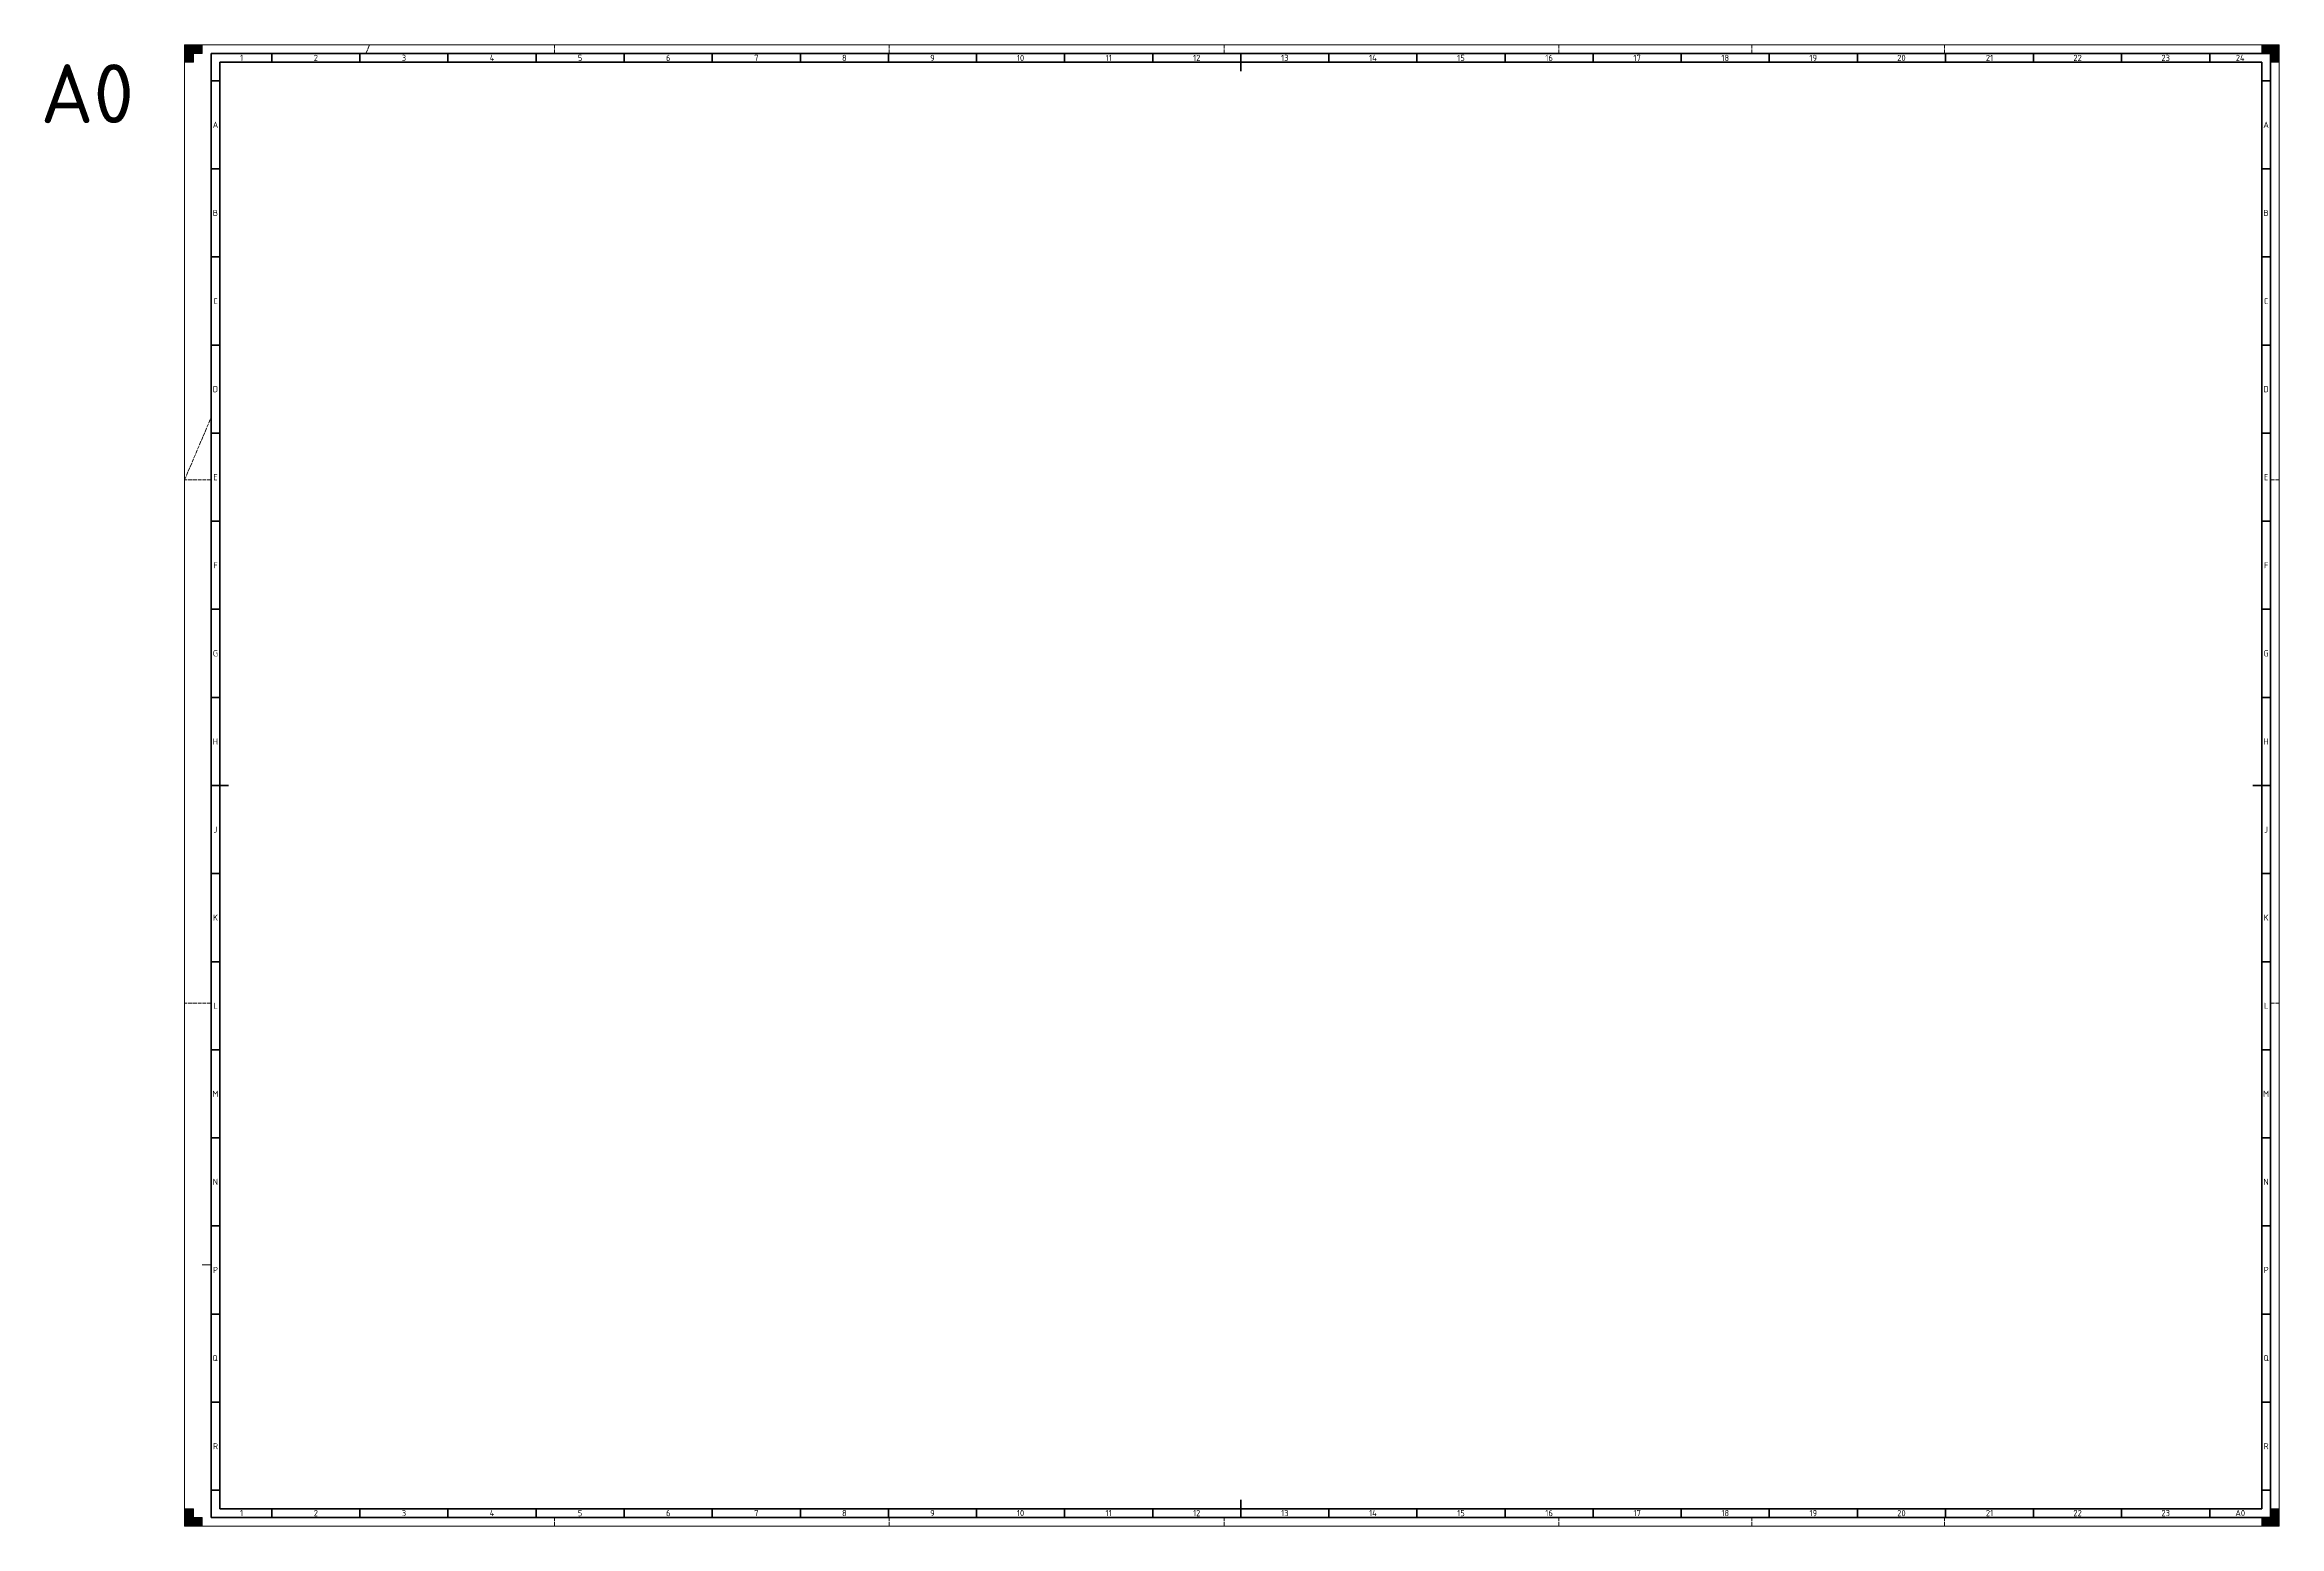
# Paper-space layout 'Folha A0' of a CAD drawing. Header units: metres. Extents: x -79 to 1189, y 0 to 841.
import ezdxf
from ezdxf.enums import TextEntityAlignment as Align

# ---------------------------------------------------------------- set-up
doc = ezdxf.new("R2010")
doc.units = ezdxf.units.M
doc.linetypes.add('ABNT_02W018', pattern=[2.7, 2.16, -0.54])
for name, color, linetype, lineweight in [('#Linha de Dobra', 7, 'ABNT_02W018', 18), ('#Margem A0-A1', 7, 'Continuous', 100), ('#Margem A2-A3-A4-Centro', 7, 'Continuous', 70), ('#Margem Limite Folha', 7, 'Continuous', 18), ('#Margem Malha', 7, 'Continuous', 35), ('#Texto Legenda', 240, 'Continuous', 25)]:
    doc.layers.add(name, color=color, linetype=linetype, lineweight=lineweight)
doc.styles.add('Ambiente (3.5 mm)', font='isocpeur.ttf', dxfattribs={"height": 3.5})
doc.styles.add('Letra técnica', font='isocpeur.ttf')

psp = doc.layouts.new('Folha A0')

# ---------------------------------------------------------------- hatches: boundary and pattern name
at = {"layer": '#Margem Limite Folha'}
h = psp.add_hatch(color=256, dxfattribs=at)
h.dxf.hatch_style = 1
h.paths.add_polyline_path([(10, 841), (0, 841), (0, 831), (5, 831), (5, 836), (10, 836)])
h = psp.add_hatch(color=256, dxfattribs=at)
h.dxf.hatch_style = 1
h.paths.add_polyline_path([(1189, 841), (1179, 841), (1179, 836), (1184, 836), (1184, 831), (1189, 831)])
h = psp.add_hatch(color=256, dxfattribs=at)
h.dxf.hatch_style = 1
h.paths.add_polyline_path([(0, 0), (10, 0), (10, 5), (5, 5), (5, 10), (0, 10)])
h = psp.add_hatch(color=256, dxfattribs=at)
h.dxf.hatch_style = 1
h.paths.add_polyline_path([(1189, 10), (1184, 10), (1184, 5), (1179, 5), (1179, 0), (1189, 0)])

# ---------------------------------------------------------------- linework, layer by layer
at = {"layer": '#Linha de Dobra'}
for p, q in [((102.9, 836), (105, 841)), ((210, 841), (210, 836)), ((400, 841), (400, 836)), ((590, 841), (590, 836)), ((780, 841), (780, 836)), ((889.5, 841), (889.5, 836)), ((999, 841), (999, 836)), ((0, 594), (15, 629.3)), ((15, 594), (0, 594)), ((1189, 594), (1184, 594)), ((15, 297), (0, 297)), ((1189, 297), (1184, 297)), ((210, 5), (210, 0)), ((400, 5), (400, 0)), ((590, 5), (590, 0)), ((780, 5), (780, 0)), ((889.5, 5), (889.5, 0)), ((999, 5), (999, 0))]:
    psp.add_line(p, q, dxfattribs=at)
at = {"layer": '#Margem A0-A1'}
for p, q in [((20, 831), (20, 10)), ((1179, 831), (20, 831)), ((1179, 10), (1179, 831)), ((20, 10), (1179, 10))]:
    psp.add_line(p, q, dxfattribs=at)
at = {"layer": '#Margem A2-A3-A4-Centro'}
for p, q in [((599.5, 836), (599.5, 826)), ((15, 420.5), (25, 420.5)), ((1184, 420.5), (1174, 420.5)), ((599.5, 5), (599.5, 15))]:
    psp.add_line(p, q, dxfattribs=at)
at = {"layer": '#Margem Limite Folha'}
for p, q in [((1189, 841), (0, 841)), ((0, 841), (0, 0)), ((1189, 0), (1189, 841)), ((15, 148.5), (10, 148.5)), ((0, 0), (1189, 0))]:
    psp.add_line(p, q, dxfattribs=at)
for points in [[(0, 841), (10, 841), (10, 836), (5, 836), (5, 831), (0, 831), (0, 841)], [(1189, 841), (1179, 841), (1179, 836), (1184, 836), (1184, 831), (1189, 831), (1189, 841)], [(0, 0), (10, 0), (10, 5), (5, 5), (5, 10), (0, 10), (0, 0)], [(1189, 0), (1179, 0), (1179, 5), (1184, 5), (1184, 10), (1189, 10), (1189, 0)]]:
    psp.add_lwpolyline(points, dxfattribs=at)
at = {"layer": '#Margem Malha'}
for p, q in [((1184, 836), (15, 836)), ((15, 836), (15, 5)), ((49.5, 836), (49.5, 831)), ((99.5, 836), (99.5, 831)), ((149.5, 836), (149.5, 831)), ((199.5, 836), (199.5, 831)), ((249.5, 836), (249.5, 831)), ((299.5, 836), (299.5, 831)), ((349.5, 836), (349.5, 831)), ((399.5, 836), (399.5, 831)), ((449.5, 836), (449.5, 831)), ((499.5, 836), (499.5, 831)), ((549.5, 836), (549.5, 831)), ((649.5, 836), (649.5, 831)), ((699.5, 836), (699.5, 831)), ((749.5, 836), (749.5, 831)), ((799.5, 836), (799.5, 831)), ((849.5, 836), (849.5, 831)), ((899.5, 836), (899.5, 831)), ((949.5, 836), (949.5, 831)), ((999.5, 836), (999.5, 831)), ((1049.5, 836), (1049.5, 831)), ((1099.5, 836), (1099.5, 831)), ((1149.5, 836), (1149.5, 831)), ((1184, 5), (1184, 836)), ((15, 820.5), (20, 820.5)), ((1184, 820.5), (1179, 820.5)), ((15, 770.5), (20, 770.5)), ((1184, 770.5), (1179, 770.5)), ((15, 720.5), (20, 720.5)), ((1184, 720.5), (1179, 720.5)), ((15, 670.5), (20, 670.5)), ((1184, 670.5), (1179, 670.5)), ((15, 620.5), (20, 620.5)), ((1184, 620.5), (1179, 620.5)), ((15, 570.5), (20, 570.5)), ((1184, 570.5), (1179, 570.5)), ((15, 520.5), (20, 520.5)), ((1184, 520.5), (1179, 520.5)), ((15, 470.5), (20, 470.5)), ((1184, 470.5), (1179, 470.5)), ((15, 370.5), (20, 370.5)), ((1184, 370.5), (1179, 370.5)), ((15, 320.5), (20, 320.5)), ((1184, 320.5), (1179, 320.5)), ((15, 270.5), (20, 270.5)), ((1184, 270.5), (1179, 270.5)), ((15, 220.5), (20, 220.5)), ((1184, 220.5), (1179, 220.5)), ((15, 170.5), (20, 170.5)), ((1184, 170.5), (1179, 170.5)), ((15, 120.5), (20, 120.5)), ((1184, 120.5), (1179, 120.5)), ((15, 70.5), (20, 70.5)), ((1184, 70.5), (1179, 70.5)), ((15, 20.5), (20, 20.5)), ((1184, 20.5), (1179, 20.5)), ((15, 5), (1184, 5)), ((49.5, 5), (49.5, 10)), ((99.5, 5), (99.5, 10)), ((149.5, 5), (149.5, 10)), ((199.5, 5), (199.5, 10)), ((249.5, 5), (249.5, 10)), ((299.5, 5), (299.5, 10)), ((349.5, 5), (349.5, 10)), ((399.5, 5), (399.5, 10)), ((449.5, 5), (449.5, 10)), ((499.5, 5), (499.5, 10)), ((549.5, 5), (549.5, 10)), ((649.5, 5), (649.5, 10)), ((699.5, 5), (699.5, 10)), ((749.5, 5), (749.5, 10)), ((799.5, 5), (799.5, 10)), ((849.5, 5), (849.5, 10)), ((899.5, 5), (899.5, 10)), ((949.5, 5), (949.5, 10)), ((999.5, 5), (999.5, 10)), ((1049.5, 5), (1049.5, 10)), ((1099.5, 5), (1099.5, 10)), ((1149.5, 5), (1149.5, 10))]:
    psp.add_line(p, q, dxfattribs=at)

# ---------------------------------------------------------------- texts
at = {"layer": '#Margem Malha', "style": 'Ambiente (3.5 mm)'}
for s, p in [('1', (32.3, 833.5)), ('2', (74.5, 833.5)), ('3', (124.5, 833.5)), ('4', (174.5, 833.5)), ('5', (224.5, 833.5)), ('6', (274.5, 833.5)), ('7', (324.5, 833.5)), ('8', (374.5, 833.5)), ('9', (424.5, 833.5)), ('10', (474.5, 833.5)), ('11', (524.5, 833.5)), ('12', (574.5, 833.5)), ('13', (624.5, 833.5)), ('14', (674.5, 833.5)), ('15', (724.5, 833.5)), ('16', (774.5, 833.5)), ('17', (824.5, 833.5)), ('18', (874.5, 833.5)), ('19', (924.5, 833.5)), ('20', (974.5, 833.5)), ('21', (1024.5, 833.5)), ('22', (1074.5, 833.5)), ('23', (1124.5, 833.5)), ('24', (1166.8, 833.5)), ('A', (17.5, 795.5)), ('A', (1181.5, 795.5)), ('B', (17.5, 745.5)), ('B', (1181.5, 745.5)), ('C', (17.5, 695.5)), ('C', (1181.5, 695.5)), ('D', (17.5, 645.5)), ('D', (1181.5, 645.5)), ('E', (17.5, 595.5)), ('E', (1181.5, 595.5)), ('F', (17.5, 545.5)), ('F', (1181.5, 545.5)), ('G', (17.5, 495.5)), ('G', (1181.5, 495.5)), ('H', (17.5, 445.5)), ('H', (1181.5, 445.5)), ('J', (17.5, 395.5)), ('J', (1181.5, 395.5)), ('K', (17.5, 345.5)), ('K', (1181.5, 345.5)), ('L', (17.5, 295.5)), ('L', (1181.5, 295.5)), ('M', (17.5, 245.5)), ('M', (1181.5, 245.5)), ('N', (17.5, 195.5)), ('N', (1181.5, 195.5)), ('P', (17.5, 145.5)), ('P', (1181.5, 145.5)), ('Q', (17.2, 95.5)), ('Q', (1181.5, 95.5)), ('R', (17.5, 45.5)), ('R', (1181.5, 45.5)), ('1', (32.3, 7.5)), ('2', (74.5, 7.5)), ('3', (124.5, 7.5)), ('4', (174.5, 7.5)), ('5', (224.5, 7.5)), ('6', (274.5, 7.5)), ('7', (324.5, 7.5)), ('8', (374.5, 7.5)), ('9', (424.5, 7.5)), ('10', (474.5, 7.5)), ('11', (524.5, 7.5)), ('12', (574.5, 7.5)), ('13', (624.5, 7.5)), ('14', (674.5, 7.5)), ('15', (724.5, 7.5)), ('16', (774.5, 7.5)), ('17', (824.5, 7.5)), ('18', (874.5, 7.5)), ('19', (924.5, 7.5)), ('20', (974.5, 7.5)), ('21', (1024.5, 7.5)), ('22', (1074.5, 7.5)), ('23', (1124.5, 7.5)), ('A0', (1166.8, 7.5))]:
    psp.add_text(s, height=3.5, dxfattribs=at).set_placement(p, align=Align.MIDDLE_CENTER)
at = {"layer": '#Texto Legenda', "style": 'Letra técnica'}
psp.add_text('A0', height=33.48, dxfattribs=at).set_placement((-81.8, 796.5))

doc.saveas('drawing.dxf')
